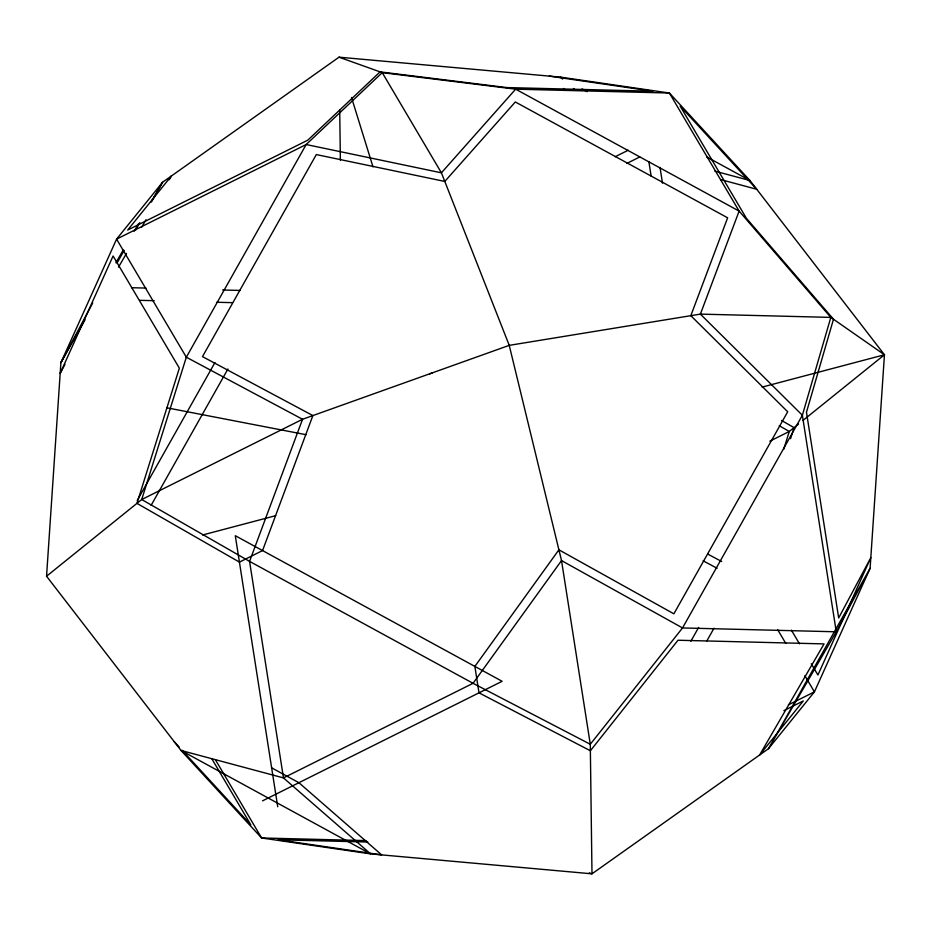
<?xml version="1.0" encoding="UTF-8"?>
<svg xmlns="http://www.w3.org/2000/svg" width="931" height="931" viewBox="0 0 931 931"><rect width="100%" height="100%" fill="white"/><g stroke="black" fill="none" stroke-linecap="round" stroke-linejoin="round"><path stroke-width="1.4" d="M46.55 576.231L60.899 362.683L116.584 239.127L162.553 182.267L339.012 57.175L560.404 77.11L669.389 93.019L749.99 180.544L884.45 354.769L870.101 568.317L814.416 691.873L768.447 748.733L591.988 873.825L370.596 853.89L261.611 837.981L181.01 750.456L46.55 576.231L141.71 499.528L302.54 419.276L509.234 345.354L700.391 314.119L830.813 317.39L884.45 354.769L802.999 420.416M783.658 449.44L789.29 431.472L798.519 424.036M790.582 438.676L794.038 427.643L781.551 420.475M92.693 303.006L60.899 362.683L85.07 319.787M64.961 364.382L60.178 373.366L113.082 255.99L179.346 368.164L136.962 503.357L239.418 562.115L262.554 550.57L312.874 415.575L202.481 356.62L316.319 154.569L444.797 181.44L515.32 101.968L727.635 217.807L690.825 315.679L787.707 411.77L673.869 613.82L558.903 549.814L474.868 666.41L479 692.839L590.37 750.747L678.001 640.237L824.063 643.903L759.626 754.983L803.29 700.962L783.855 710.667M117.062 263.019L124.16 250.392M135.542 230.213L139.801 222.637M151.893 201.189L162.553 182.267L150.88 202.388M137.194 500.541L214.945 362.555M151.113 505.347L227.955 368.955M690.814 641.308L698.646 627.413M706.862 640.889L713.996 628.227M115.875 262.74L123.171 250.16M134.111 231.307L138.486 223.754M118.528 267.127L126.488 253.395M141.698 227.187L146.039 219.693M169.209 179.753L171.374 176.017L127.71 230.038L307.812 140.162L380.081 71.873L506.813 87.561L652.864 91.226L549.337 76.109M615.251 156.699L628.204 150.228M626.749 163.46L639.725 156.978M769.832 441.178L789.29 431.472L779.247 425.723M262.554 800.846L502.135 681.294L235.287 535.697L277.729 806.758M788.441 704.825L814.416 691.873L804.873 675.708M429.587 373.843L432.252 373.005M202.597 534.988L275.704 515.669M762.14 387.098L884.45 354.769M131.527 287.714L145.981 288.075M222.625 289.995L239.977 290.437M139.685 300.329L154.197 300.69M216.562 302.261L232.517 302.656M366.046 840.6L261.611 837.981L215.364 759.673M367.792 842.02L278.136 839.774L381.663 854.891L298.909 782.703L271.631 767.831M166.614 407.755L306.09 434.707M714.903 171.141L749.99 180.544L706.734 156.943M720.559 179.567L756.717 189.261L680.142 106.099L746.394 218.285L833.489 319.252L806.467 412.235L838.68 617.951L870.822 557.634L817.918 675.01L811.285 663.791M339.012 57.175L382.245 72.641L515.646 89.167L669.389 93.019L739.121 211.093L830.813 317.39L802.371 415.261L682.528 627.948L590.289 744.265L591.988 873.825L589.346 872.882M707.641 554.015L721.688 561.509M703.149 560.823L717.103 568.282M562.952 78.495L560.404 77.11L562.58 79.007M582.038 88.911L587.124 91.692M573.473 88.503L575.649 90.4M563.488 88.457L565.664 90.354M174.283 741.739L179.194 747.069M182.139 750.27L250.858 824.901L211.849 758.835M791.408 630.147L799.508 643.856M777.699 629.717L785.776 643.391M351.499 97.452L373.005 166.893M660.032 167.452L662.5 183.174M648.872 161.691L651.118 176.029M339.71 109.963L340.374 160.167M186.328 357.213L141.71 499.528L249.566 561.381L473.053 683.307L590.289 744.265L561.521 560.578L509.234 345.354L441.41 172.817L382.245 72.641L306.171 144.526L116.584 239.127L186.328 357.213L302.54 419.276L249.566 561.381L283.478 777.909L370.596 853.89L181.01 750.456L283.478 777.909L473.053 683.307L561.521 560.578L682.528 627.948L836.271 631.8L870.101 568.317L768.447 748.733L836.271 631.8L802.371 415.261L700.391 314.119L739.121 211.093L515.646 89.167L441.41 172.817L306.171 144.526L186.328 357.213"/></g></svg>
